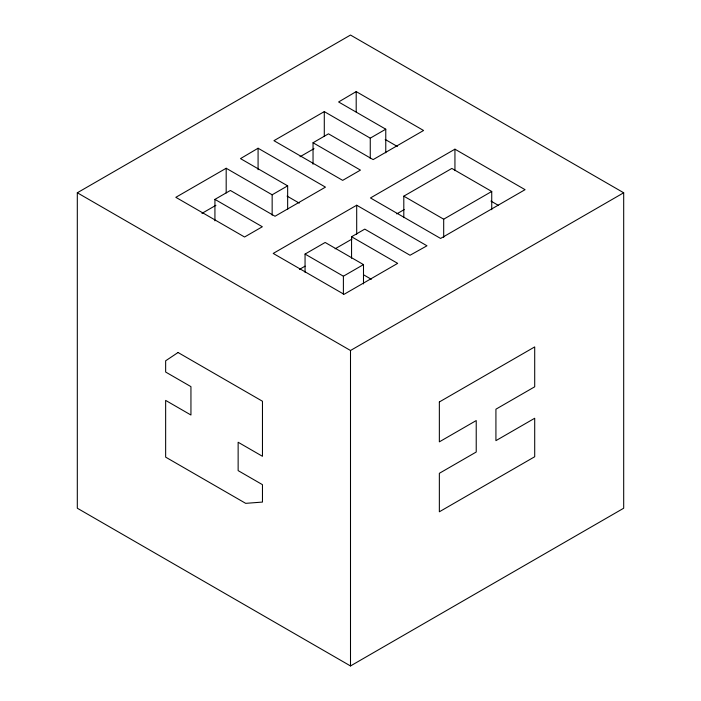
<?xml version="1.0" encoding="UTF-8"?>
<svg xmlns="http://www.w3.org/2000/svg" width="701" height="701" viewBox="0 0 701 701"><rect width="100%" height="100%" fill="white"/><g stroke="black" fill="none" stroke-linecap="round" stroke-linejoin="round"><path stroke-width="1.05" d="M214.927 220.841L214.927 199.382L230.366 190.47L275.02 216.25L325.457 187.132L258.082 148.235L240.496 158.61L287.655 185.844L287.655 209.45M313.04 164.2L313.04 142.741L328.471 133.821L373.134 159.609L423.57 130.491L356.196 91.594L338.601 101.969L385.769 129.194L385.769 152.809M77.312 192.775L350.5 35.05L623.688 192.775L623.688 508.225L350.5 665.95L77.312 508.225L77.312 192.775L350.5 350.5L623.688 192.775M287.655 185.844L272.154 194.79L226.186 168.258L175.828 197.323L244.561 237.008L262.332 226.756L214.927 199.382M385.769 129.194L370.259 138.15L324.291 111.608L273.942 140.682L342.675 180.367L360.445 170.106L313.04 142.741M201.941 213.376L215.926 205.297M300.046 156.726L314.039 148.656M351.56 236.754L364.774 229.122L410.041 255.252L426.979 245.797L356.695 205.227L273.206 253.429L344.042 294.324L397.669 263.366L351.56 236.754L351.56 258.213M454.94 149.182L370.461 197.954L440.596 238.445L525.075 189.673L454.94 149.182L454.94 170.641M403.802 217.634L403.802 196.166L451.847 168.433L491.734 191.461L491.734 209.704M305.058 272.321L305.058 254.077L325.159 242.467L363.495 264.601L363.495 283.914M299.467 269.386L305.101 266.135M335.122 248.802L352.007 239.05M396.74 213.901L404.249 209.564M305.058 254.077L343.394 276.203L363.495 264.601M403.802 196.166L443.689 219.194L491.734 191.461M385.2 139.455L397.362 146.483M490.954 201.091L498.542 205.472M287.086 196.105L299.257 203.124M363.793 274.932L371.32 279.278M443.689 219.194L443.689 237.437M370.259 138.15L370.259 158.54M356.695 205.227L356.695 234.195M356.196 91.594L356.196 111.976M350.5 350.5L350.5 665.95M343.394 276.203L343.394 294.446M324.291 111.608L324.291 136.292M272.154 194.79L272.154 215.181M258.082 148.235L258.082 169.695M226.186 168.258L226.186 192.933M439.352 401.962L439.352 441.849L476.224 420.565L476.224 452.022L439.352 473.306L439.352 511.791L534.705 456.737L534.705 418.26L495.922 440.649L495.922 409.191L534.705 386.794L534.705 346.916L439.352 401.962M178.054 352.515L165.646 360.796L165.646 372.038L190.944 386.637L190.944 415.01L165.646 400.402L165.646 457.14L245.674 503.344L262.463 502.082L262.463 484.671L238.138 470.625L238.138 442.252L262.463 456.298L262.463 401.244L178.054 352.515"/></g></svg>
